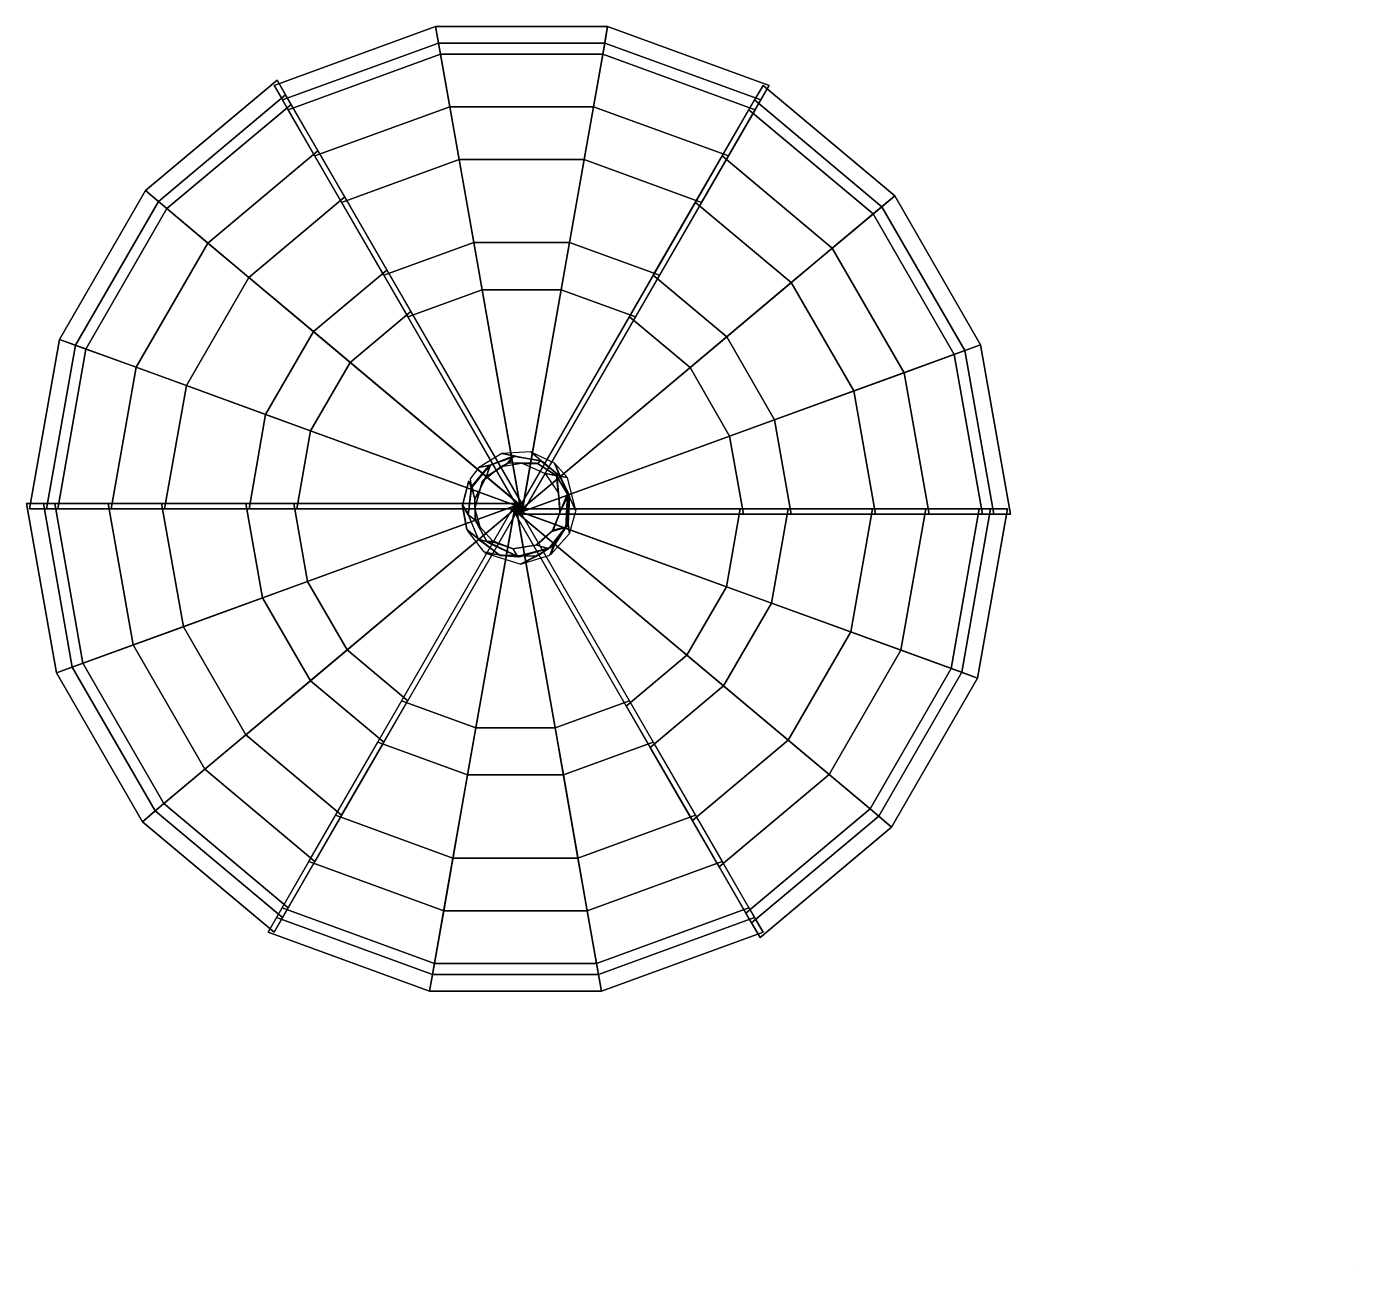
# Model space of a CAD drawing. Extents: x -6 to 11.6, y -2.5 to 13.7.
# Drawn here: x 4.951 to 8.8, y 5 to 8.6 of the extents above; entities that cross this region are included whole.
import ezdxf

# ---------------------------------------------------------------- set-up
doc = ezdxf.new("R2010")
doc.units = 0
doc.header["$LTSCALE"] = 1.25
doc.header["$MEASUREMENT"] = 0
doc.layers.get('0').update_dxf_attribs({"linetype": 'CONTINUOUS'})
doc.layers.add('PLANTS', color=3, linetype='CONTINUOUS')

# ---------------------------------------------------------------- blocks, each defined once
blk = doc.blocks.new('T9')
at = {"color": 16}
mesh = blk.add_polyface(dxfattribs=at)
corners = [(-0.0479, 0.027, -0.0008), (-0.0457, 0.0197, 0.0177), (-0.0487, -0.0063, 0.0177), (-0.0543, 0.0034, -0.0008), (-0.0483, 0.0262, -0.0008), (-0.0543, 0.0037, -0.0008), (-0.0489, -0.0045, 0.0177), (-0.0393, -0.0287, 0.0177), (-0.0501, -0.0199, -0.0008), (-0.0543, 0.0022, -0.0008), (-0.0387, -0.0295, 0.0177), (-0.0497, -0.0209, -0.0008), (-0.034, -0.0414, -0.0008), (-0.0189, -0.0446, 0.0177), (-0.0394, -0.0285, 0.0177), (-0.0188, -0.0447, 0.0177), (-0.0328, -0.0424, -0.0008), (0.0022, -0.0536, -0.0008), (0.0172, -0.0457, 0.0177), (-0.0183, -0.0449, 0.0177), (0.0165, -0.0459, 0.0177), (0.002, -0.0536, -0.0008), (0.0302, -0.0449, -0.0008), (0.0338, -0.0358, 0.0177), (0.0176, -0.0456, 0.0177), (0.0346, -0.035, 0.0177), (0.0313, -0.0442, -0.0008), (0.0493, -0.0238, -0.0008), (0.0476, -0.015, 0.0177), (0.0346, -0.035, 0.0177), (0.0478, -0.0144, 0.0177), (0.0552, -0.0023, -0.0008), (0.0492, 0.0115, 0.0177), (0.0478, -0.0143, 0.0177), (0.0493, 0.0111, 0.0177), (0.0553, -0.0014, -0.0008), (0.0473, 0.0298, -0.0008), (0.0405, 0.0309, 0.0177), (0.0491, 0.0119, 0.0177), (0.04, 0.0315, 0.0177), (0.0467, 0.0308, -0.0008), (0.0351, 0.0438, -0.0008), (0.0399, 0.0316, 0.0177), (0.0348, 0.044, -0.0008), (0.0122, 0.0548, -0.0008), (0.0234, 0.0454, 0.0177), (0.0393, 0.0324, 0.0177), (0.0223, 0.0459, 0.0177), (0.0117, 0.0549, -0.0008), (-0.0161, 0.0535, -0.0008), (-0.0036, 0.0508, 0.0177), (0.0224, 0.0459, 0.0177), (-0.0027, 0.0509, 0.0177), (-0.0384, 0.0399, -0.0008), (-0.0284, 0.0417, 0.0177), (-0.0046, 0.0507, 0.0177), (-0.0278, 0.0422, 0.0177), (-0.0383, 0.0399, -0.0008), (-0.0467, 0.0291, -0.0008), (-0.0455, 0.0203, 0.0177), (-0.028, 0.042, 0.0177), (-0.0455, 0.0201, 0.0177), (-0.0423, 0.0089, 0.1014), (-0.0418, -0.0111, 0.1014), (-0.0487, -0.0062, 0.0177), (-0.0459, 0.0192, 0.0177), (-0.0419, -0.0109, 0.1014), (-0.0488, -0.0057, 0.0177), (-0.0386, -0.0296, 0.0177), (-0.0308, -0.0316, 0.1014), (-0.0421, -0.0099, 0.1014), (-0.0309, -0.0315, 0.1014), (-0.0389, -0.0292, 0.0177), (-0.0175, -0.0452, 0.0177), (-0.0001, -0.0463, 0.1014), (-0.031, -0.0314, 0.1014), (0.0011, -0.0464, 0.1014), (-0.019, -0.0446, 0.0177), (0.0172, -0.0457, 0.0177), (0.0302, -0.0378, 0.1014), (-0.0015, -0.0462, 0.1014), (0.0296, -0.0383, 0.1014), (0.0193, -0.0449, 0.0177), (0.0355, -0.0342, 0.0177), (0.0309, -0.0373, 0.1014), (0.0297, -0.0381, 0.1014), (0.035, -0.0347, 0.0177), (0.0482, -0.013, 0.0177), (0.0467, -0.0162, 0.1014), (0.0318, -0.0366, 0.1014), (0.0458, -0.0186, 0.1014), (0.0477, -0.0147, 0.0177), (0.0491, 0.0121, 0.0177), (0.0473, 0.0143, 0.1014), (0.0467, -0.0162, 0.1014), (0.0492, 0.0117, 0.0177), (0.0474, 0.0141, 0.1014), (0.036, 0.0327, 0.1014), (0.0396, 0.032, 0.0177), (0.0483, 0.0151, 0.0177), (0.0402, 0.0312, 0.0177), (0.0364, 0.0323, 0.1014), (0.0179, 0.0439, 0.1014), (0.0215, 0.0463, 0.0177), (0.0218, 0.0462, 0.0177), (0.0179, 0.0439, 0.1014), (-0.0108, 0.0441, 0.1014), (-0.0048, 0.0507, 0.0177), (0.0211, 0.0465, 0.0177), (-0.0051, 0.0507, 0.0177), (-0.0086, 0.0447, 0.1014), (-0.031, 0.0312, 0.1014), (-0.0279, 0.0421, 0.0177), (-0.0051, 0.0507, 0.0177), (-0.0271, 0.0426, 0.0177), (-0.0314, 0.0308, 0.1014), (-0.0421, 0.0098, 0.1014), (-0.0447, 0.0222, 0.0177), (-0.0292, 0.0412, 0.0177), (-0.0351, 0.026, 0.3774), (-0.0317, 0.0304, 0.1014), (-0.0422, 0.009, 0.1014), (-0.0424, 0.0002, 0.3774), (-0.0345, 0.0269, 0.3774), (-0.0424, 0, 0.3774), (-0.0422, 0.0094, 0.1014), (-0.0421, -0.0099, 0.1014), (-0.0375, -0.0171, 0.3774), (-0.0424, 0.0003, 0.3774), (-0.0372, -0.0177, 0.3774), (-0.0419, -0.0107, 0.1014), (-0.031, -0.0313, 0.1014), (-0.0253, -0.0311, 0.3774), (-0.0372, -0.0178, 0.3774), (-0.0239, -0.0321, 0.3774), (-0.0302, -0.0322, 0.1014), (-0.0005, -0.0463, 0.1014), (-0.0051, -0.0388, 0.3774), (-0.0253, -0.0311, 0.3774), (-0.0054, -0.0388, 0.3774), (-0.0009, -0.0463, 0.1014), (0.0292, -0.0385, 0.1014), (0.0165, -0.0351, 0.3774), (-0.0049, -0.0388, 0.3774), (0.0174, -0.0347, 0.3774), (0.0289, -0.0387, 0.1014), (0.0462, -0.0175, 0.1014), (0.0333, -0.0208, 0.3774), (0.02, -0.0333, 0.3774), (0.0326, -0.0218, 0.3774), (0.0461, -0.0177, 0.1014), (0.0485, 0.0145, 0.0177), (0.0401, -0.003, 0.3774), (0.0335, -0.0206, 0.3774), (0.04, -0.0035, 0.3774), (0.037, 0.0317, 0.1014), (0.0385, 0.0151, 0.3774), (0.0402, -0.0026, 0.3774), (0.0382, 0.016, 0.3774), (0.0365, 0.0322, 0.1014), (0.0257, 0.0342, 0.3774), (0.0381, 0.0162, 0.3774), (0.0373, 0.0314, 0.1014), (0.0261, 0.0339, 0.3774), (0.0037, 0.0437, 0.3774), (0.0184, 0.0437, 0.1014), (0.0359, 0.0328, 0.1014), (0.0169, 0.0442, 0.1014), (0.0028, 0.0438, 0.3774), (-0.0183, 0.0401, 0.3774), (-0.0102, 0.0443, 0.1014), (0.0184, 0.0437, 0.1014), (-0.0096, 0.0445, 0.1014), (-0.0172, 0.0406, 0.3774), (-0.0346, 0.0267, 0.3774), (-0.0309, 0.0313, 0.1014), (-0.0108, 0.0441, 0.1014)]
mesh.append_faces([[corners[k] for k in face] for face in [(39, 40, 41, 37), (81, 82, 83, 84), (158, 159, 160, 161)]], dxfattribs={"color": 16})
mesh.append_faces([[corners[k] for k in face] for face in [(0, 3, 4), (5, 8, 9), (10, 13, 14), (15, 18, 19), (20, 23, 24), (25, 28, 29), (30, 32, 33), (34, 37, 38), (42, 45, 46), (47, 50, 51), (52, 54, 55), (56, 59, 60), (61, 64, 65), (66, 69, 70), (71, 74, 75), (76, 79, 80), (85, 88, 89), (90, 93, 94), (95, 98, 99), (100, 103, 42), (104, 107, 108), (109, 112, 113), (114, 117, 118), (119, 122, 123), (124, 127, 128), (129, 132, 133), (134, 137, 138), (139, 142, 143), (144, 147, 148), (149, 152, 153), (154, 156, 157), (162, 165, 166), (167, 170, 171), (172, 175, 176)]], dxfattribs={"vtx0": -1, "color": 16})
mesh.append_faces([[corners[k] for k in face] for face in [(0, 1, 2, 3), (5, 6, 7, 8), (10, 11, 12, 13), (15, 16, 17, 18), (20, 21, 22, 23), (25, 26, 27, 28), (30, 27, 31, 32), (34, 35, 36, 37), (42, 43, 44, 45), (47, 48, 49, 50), (52, 49, 53, 54), (56, 57, 58, 59), (61, 62, 63, 64), (66, 67, 68, 69), (71, 72, 73, 74), (76, 77, 78, 79), (85, 86, 87, 88), (90, 91, 92, 93), (95, 96, 97, 98), (100, 101, 102, 103), (104, 105, 106, 107), (109, 110, 111, 112), (114, 115, 116, 117), (119, 120, 121, 122), (124, 125, 126, 127), (129, 130, 131, 132), (134, 135, 136, 137), (139, 140, 141, 142), (144, 145, 146, 147), (149, 150, 151, 152), (154, 93, 155, 156), (162, 163, 164, 165), (167, 168, 169, 170), (172, 173, 174, 175)]], dxfattribs={"vtx3": -1, "color": 16})
at = {"color": 122}
mesh = blk.add_polymesh((4, 9), dxfattribs=at)
for k, corner in enumerate([(0.003, -0.0051, 0.4297), (-0.1302, 0.2256, 0.3591), (-0.1968, 0.3409, 0.389), (-0.2226, 0.3856, 0.5221), (-0.2362, 0.4091, 0.8237), (-0.2281, 0.395, 1.0682), (-0.171, 0.2961, 1.2909), (-0.1071, 0.1855, 1.3752), (-0.0011, 0.0019, 1.4241), (0.003, -0.0051, 0.4297), (-0.0433, 0.2572, 0.3591), (-0.0664, 0.3884, 0.389), (-0.0754, 0.4392, 0.5221), (-0.0801, 0.466, 0.8237), (-0.0773, 0.4499, 1.0682), (-0.0574, 0.3375, 1.2909), (-0.0353, 0.2117, 1.3752), (0.0016, 0.0029, 1.4241), (0.003, -0.0051, 0.4297), (0.0492, 0.2572, 0.3591), (0.0723, 0.3884, 0.389), (0.0813, 0.4392, 0.5221), (0.086, 0.466, 0.8237), (0.0832, 0.4499, 1.0682), (0.0634, 0.3375, 1.2909), (0.0412, 0.2117, 1.3752), (0.0044, 0.0029, 1.4241), (0.003, -0.0051, 0.4297), (0.1361, 0.2256, 0.3591), (0.2027, 0.3409, 0.389), (0.2285, 0.3856, 0.5221), (0.2421, 0.4091, 0.8237), (0.234, 0.395, 1.0682), (0.1769, 0.2961, 1.2909), (0.113, 0.1855, 1.3752), (0.007, 0.0019, 1.4241)]):
    mesh.set_mesh_vertex(divmod(k, 9), corner)
mesh = blk.add_polymesh((4, 9), dxfattribs=at)
for k, corner in enumerate([(0.0059, 0, 0.4297), (-0.2604, 0, 0.3591), (-0.3936, 0, 0.389), (-0.4452, 0, 0.5221), (-0.4724, 0, 0.8237), (-0.4561, 0, 1.0682), (-0.342, 0, 1.2909), (-0.2142, 0, 1.3752), (-0.0022, 0, 1.4241), (0.0059, 0, 0.4297), (-0.2444, 0.0911, 0.3591), (-0.3695, 0.1367, 0.389), (-0.418, 0.1543, 0.5221), (-0.4436, 0.1636, 0.8237), (-0.4282, 0.158, 1.0682), (-0.321, 0.119, 1.2909), (-0.2009, 0.0753, 1.3752), (-0.0017, 0.0028, 1.4241), (0.0059, 0, 0.4297), (-0.1981, 0.1712, 0.3591), (-0.3002, 0.2568, 0.389), (-0.3397, 0.29, 0.5221), (-0.3605, 0.3075, 0.8237), (-0.348, 0.297, 1.0682), (-0.2606, 0.2236, 1.2909), (-0.1627, 0.1415, 1.3752), (-0.0003, 0.0052, 1.4241), (0.0059, 0, 0.4297), (-0.1273, 0.2307, 0.3591), (-0.1939, 0.346, 0.389), (-0.2197, 0.3907, 0.5221), (-0.2333, 0.4143, 0.8237), (-0.2251, 0.4001, 1.0682), (-0.168, 0.3013, 1.2909), (-0.1041, 0.1907, 1.3752), (0.0019, 0.007, 1.4241)]):
    mesh.set_mesh_vertex(divmod(k, 9), corner)
mesh = blk.add_polymesh((4, 9), dxfattribs=at)
for k, corner in enumerate([(-0.003, -0.0051, 0.4297), (0.1302, 0.2256, 0.3591), (0.1968, 0.3409, 0.389), (0.2226, 0.3856, 0.5221), (0.2362, 0.4091, 0.8237), (0.2281, 0.395, 1.0682), (0.171, 0.2961, 1.2909), (0.1071, 0.1855, 1.3752), (0.0011, 0.0019, 1.4241), (-0.003, -0.0051, 0.4297), (0.2011, 0.1661, 0.3591), (0.3031, 0.2517, 0.389), (0.3427, 0.2849, 0.5221), (0.3635, 0.3024, 0.8237), (0.351, 0.2919, 1.0682), (0.2635, 0.2185, 1.2909), (0.1657, 0.1364, 1.3752), (0.0033, 0.0001, 1.4241), (-0.003, -0.0051, 0.4297), (0.2473, 0.086, 0.3591), (0.3725, 0.1315, 0.389), (0.421, 0.1492, 0.5221), (0.4465, 0.1585, 0.8237), (0.4312, 0.1529, 1.0682), (0.3239, 0.1139, 1.2909), (0.2039, 0.0702, 1.3752), (0.0047, -0.0024, 1.4241), (-0.003, -0.0051, 0.4297), (0.2634, -0.0051, 0.3591), (0.3966, -0.0051, 0.389), (0.4482, -0.0051, 0.5221), (0.4754, -0.0051, 0.8237), (0.4591, -0.0051, 1.0682), (0.3449, -0.0051, 1.2909), (0.2172, -0.0051, 1.3752), (0.0052, -0.0051, 1.4241)]):
    mesh.set_mesh_vertex(divmod(k, 9), corner)
mesh = blk.add_polymesh((4, 9), dxfattribs=at)
for k, corner in enumerate([(0.003, 0.0051, 0.4297), (-0.1302, -0.2256, 0.3591), (-0.1968, -0.3409, 0.389), (-0.2226, -0.3856, 0.5221), (-0.2362, -0.4091, 0.8237), (-0.2281, -0.395, 1.0682), (-0.171, -0.2961, 1.2909), (-0.1071, -0.1855, 1.3752), (-0.0011, -0.0019, 1.4241), (0.003, 0.0051, 0.4297), (-0.2011, -0.1661, 0.3591), (-0.3031, -0.2517, 0.389), (-0.3427, -0.2849, 0.5221), (-0.3635, -0.3024, 0.8237), (-0.351, -0.2919, 1.0682), (-0.2635, -0.2185, 1.2909), (-0.1657, -0.1364, 1.3752), (-0.0033, -0.0001, 1.4241), (0.003, 0.0051, 0.4297), (-0.2473, -0.086, 0.3591), (-0.3725, -0.1315, 0.389), (-0.421, -0.1492, 0.5221), (-0.4465, -0.1585, 0.8237), (-0.4312, -0.1529, 1.0682), (-0.3239, -0.1139, 1.2909), (-0.2039, -0.0702, 1.3752), (-0.0047, 0.0024, 1.4241), (0.003, 0.0051, 0.4297), (-0.2634, 0.0051, 0.3591), (-0.3966, 0.0051, 0.389), (-0.4482, 0.0051, 0.5221), (-0.4754, 0.0051, 0.8237), (-0.4591, 0.0051, 1.0682), (-0.3449, 0.0051, 1.2909), (-0.2172, 0.0051, 1.3752), (-0.0052, 0.0051, 1.4241)]):
    mesh.set_mesh_vertex(divmod(k, 9), corner)
mesh = blk.add_polymesh((4, 9), dxfattribs=at)
for k, corner in enumerate([(-0.003, 0.0051, 0.4297), (0.1302, -0.2256, 0.3591), (0.1968, -0.3409, 0.389), (0.2226, -0.3856, 0.5221), (0.2362, -0.4091, 0.8237), (0.2281, -0.395, 1.0682), (0.171, -0.2961, 1.2909), (0.1071, -0.1855, 1.3752), (0.0011, -0.0019, 1.4241), (-0.003, 0.0051, 0.4297), (0.0433, -0.2572, 0.3591), (0.0664, -0.3884, 0.389), (0.0754, -0.4392, 0.5221), (0.0801, -0.466, 0.8237), (0.0773, -0.4499, 1.0682), (0.0574, -0.3375, 1.2909), (0.0353, -0.2117, 1.3752), (-0.0016, -0.0029, 1.4241), (-0.003, 0.0051, 0.4297), (-0.0492, -0.2572, 0.3591), (-0.0723, -0.3884, 0.389), (-0.0813, -0.4392, 0.5221), (-0.086, -0.466, 0.8237), (-0.0832, -0.4499, 1.0682), (-0.0634, -0.3375, 1.2909), (-0.0412, -0.2117, 1.3752), (-0.0044, -0.0029, 1.4241), (-0.003, 0.0051, 0.4297), (-0.1361, -0.2256, 0.3591), (-0.2027, -0.3409, 0.389), (-0.2285, -0.3856, 0.5221), (-0.2421, -0.4091, 0.8237), (-0.234, -0.395, 1.0682), (-0.1769, -0.2961, 1.2909), (-0.113, -0.1855, 1.3752), (-0.007, -0.0019, 1.4241)]):
    mesh.set_mesh_vertex(divmod(k, 9), corner)
mesh = blk.add_polymesh((4, 9), dxfattribs=at)
for k, corner in enumerate([(-0.0059, 0, 0.4297), (0.2604, 0, 0.3591), (0.3936, 0, 0.389), (0.4452, 0, 0.5221), (0.4724, 0, 0.8237), (0.4561, 0, 1.0682), (0.342, 0, 1.2909), (0.2142, 0, 1.3752), (0.0022, 0, 1.4241), (-0.0059, 0, 0.4297), (0.2444, -0.0911, 0.3591), (0.3695, -0.1367, 0.389), (0.418, -0.1543, 0.5221), (0.4436, -0.1636, 0.8237), (0.4282, -0.158, 1.0682), (0.321, -0.119, 1.2909), (0.2009, -0.0753, 1.3752), (0.0017, -0.0028, 1.4241), (-0.0059, 0, 0.4297), (0.1981, -0.1712, 0.3591), (0.3002, -0.2568, 0.389), (0.3397, -0.29, 0.5221), (0.3605, -0.3075, 0.8237), (0.348, -0.297, 1.0682), (0.2606, -0.2236, 1.2909), (0.1627, -0.1415, 1.3752), (0.0003, -0.0052, 1.4241), (-0.0059, 0, 0.4297), (0.1273, -0.2307, 0.3591), (0.1939, -0.346, 0.389), (0.2197, -0.3907, 0.5221), (0.2333, -0.4143, 0.8237), (0.2251, -0.4001, 1.0682), (0.168, -0.3013, 1.2909), (0.1041, -0.1907, 1.3752), (-0.0019, -0.007, 1.4241)]):
    mesh.set_mesh_vertex(divmod(k, 9), corner)

msp = doc.modelspace()

# ---------------------------------------------------------------- linework, layer by layer
msp.add_lwpolyline([(8.8, 5), (8.8, 5)])

# ---------------------------------------------------------------- block references
at = {"layer": 'PLANTS', "xscale": 3, "yscale": 3, "zscale": 3}
msp.add_blockref('T9', (6.377, 7.202), dxfattribs=at)

doc.saveas('drawing.dxf')
